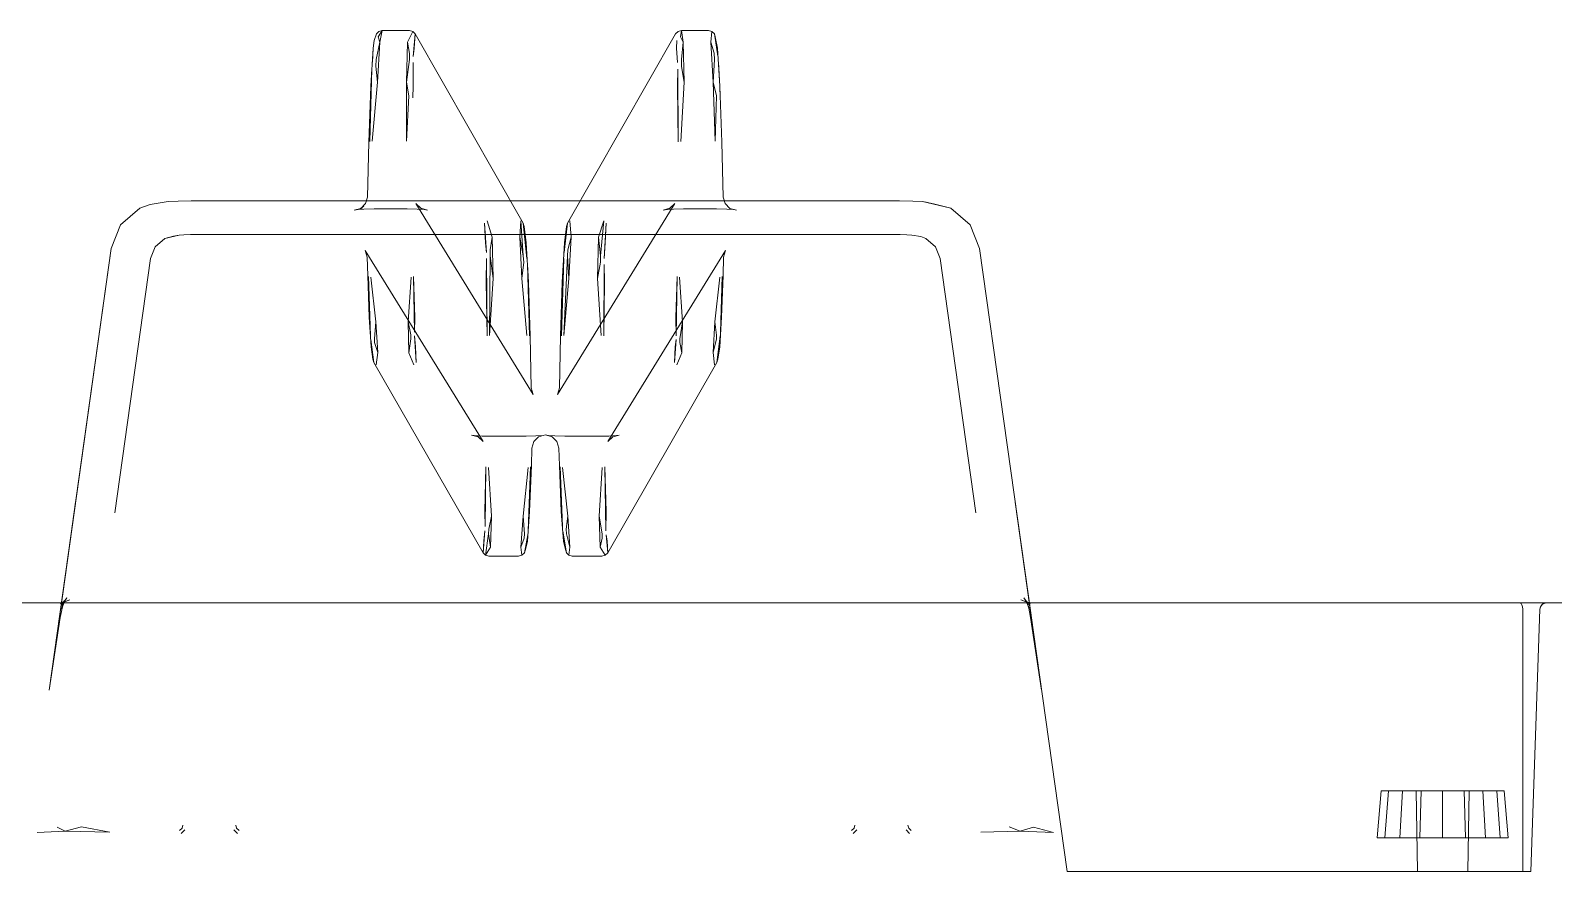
# Model space of a CAD drawing. Header units: millimetres. Extents: x 0 to 1729, y -270 to 583.
# Drawn here: x 888.2 to 1001.5, y 520.3 to 582.9 of the extents above; entities that cross this region are included whole.
import ezdxf

# ---------------------------------------------------------------- set-up
doc = ezdxf.new("R2010")
doc.units = ezdxf.units.MM
doc.layers.add('OUTLINE', color=7, linetype='Continuous')

msp = doc.modelspace()

# ---------------------------------------------------------------- linework, layer by layer
at = {"layer": 'OUTLINE', "lineweight": 13}
for p, q in [((913.77, 582.2), (913.93, 582.69)), ((913.93, 582.69), (914.12, 582.87)), ((914.05, 582.46), (914.36, 582.94)), ((914.05, 582.46), (914.19, 582.07)), ((914.12, 582.87), (914.36, 582.94)), ((914.19, 582.07), (914.36, 582.94)), ((914.36, 582.94), (916.38, 582.93)), ((916.24, 582.06), (916.63, 582.87)), ((916.38, 582.93), (916.63, 582.87)), ((916.63, 582.87), (916.81, 582.69)), ((916.67, 581), (916.81, 582.69)), ((916.74, 581.62), (916.81, 582.69)), ((916.81, 582.69), (924.85, 568.59)), ((928.15, 568.59), (936.19, 582.69)), ((936.19, 582.69), (936.37, 582.87)), ((936.37, 582.87), (936.62, 582.93)), ((936.54, 582.45), (936.62, 582.93)), ((936.54, 582.45), (936.76, 582.06)), ((936.62, 582.93), (938.64, 582.94)), ((936.62, 582.93), (936.76, 582.06)), ((938.64, 582.94), (938.88, 582.87)), ((938.81, 582.07), (938.88, 582.87)), ((938.88, 582.87), (939.07, 582.69)), ((939.07, 582.69), (939.14, 582.45)), ((939.07, 582.69), (939.31, 581.62)), ((939.07, 582.69), (939.34, 581.01)), ((939.14, 582.45), (939.31, 581.62)), ((913.51, 578.79), (913.69, 581.62)), ((913.63, 580.57), (913.69, 581.62)), ((913.69, 581.62), (913.77, 582.2)), ((913.91, 580.78), (914.19, 582.07)), ((914.01, 579.09), (914.19, 582.07)), ((916.17, 579.08), (916.24, 582.06)), ((916.24, 582.06), (916.39, 581.23)), ((916.67, 581), (916.74, 581.62)), ((936.26, 581.62), (936.27, 582.19)), ((936.26, 581.62), (936.34, 580.56)), ((936.62, 580.78), (936.76, 582.06)), ((936.76, 582.06), (936.83, 579.08)), ((938.81, 582.07), (938.99, 579.09)), ((938.81, 582.07), (939.06, 581.24)), ((939.31, 581.62), (939.34, 581.01)), ((939.31, 581.62), (939.49, 578.79)), ((913.88, 580.29), (913.91, 580.78)), ((913.88, 580.29), (914.01, 579.09)), ((916.17, 579.08), (916.38, 580.78)), ((916.38, 580.78), (916.39, 581.23)), ((916.66, 580.56), (916.67, 578.79)), ((936.62, 580.78), (936.63, 580.26)), ((936.63, 580.26), (936.83, 579.08)), ((938.99, 579.09), (939.09, 580.78)), ((939.06, 581.24), (939.09, 580.78)), ((939.37, 580.57), (939.49, 578.79)), ((913.43, 574.66), (913.6, 580.08)), ((913.51, 578.79), (913.6, 580.08)), ((913.61, 574.69), (914.01, 579.09)), ((916.17, 579.08), (916.18, 574.69)), ((916.17, 579.08), (916.35, 578.06)), ((936.33, 578.79), (936.35, 580.06)), ((936.35, 580.06), (936.39, 574.65)), ((936.57, 574.68), (936.83, 579.08)), ((938.99, 579.09), (939.13, 574.69)), ((938.99, 579.09), (939.22, 578.07)), ((913.37, 574.61), (913.51, 578.79)), ((913.43, 574.66), (913.51, 578.79)), ((916.18, 574.69), (916.35, 578.06)), ((916.63, 577.92), (916.67, 578.79)), ((936.33, 578.79), (936.39, 574.65)), ((939.13, 574.69), (939.22, 578.07)), ((939.49, 578.79), (939.5, 577.93)), ((939.49, 578.79), (939.63, 574.61)), ((913.27, 570.54), (913.37, 574.61)), ((939.63, 574.61), (939.73, 570.54)), ((896.33, 569.7), (897.09, 569.99)), ((897.09, 569.99), (898.44, 570.2)), ((898.44, 570.2), (899.17, 570.24)), ((899.17, 570.24), (900.16, 570.26)), ((900.16, 570.26), (952.84, 570.26)), ((912.77, 569.69), (913.13, 570.05)), ((913.13, 570.05), (913.27, 570.54)), ((916.87, 570.06), (917.23, 569.7)), ((916.87, 570.06), (925.59, 555.84)), ((927.41, 555.84), (936.13, 570.06)), ((935.77, 569.7), (936.13, 570.06)), ((939.73, 570.54), (939.87, 570.05)), ((939.87, 570.05), (940.23, 569.69)), ((952.84, 570.26), (953.83, 570.24)), ((953.83, 570.24), (954.56, 570.2)), ((954.56, 570.2), (954.83, 570.15)), ((954.56, 570.2), (955.38, 570.04)), ((954.56, 570.2), (956.67, 569.7)), ((954.83, 570.15), (956.67, 569.7)), ((955.38, 570.04), (956.67, 569.7)), ((894.9, 568.46), (896.33, 569.7)), ((912.27, 569.56), (912.77, 569.69)), ((912.27, 569.56), (912.88, 569.67)), ((912.45, 569.61), (912.88, 569.67)), ((912.45, 569.61), (913, 569.64)), ((912.69, 569.65), (913, 569.85)), ((912.69, 569.65), (912.77, 569.69)), ((912.77, 569.69), (913, 569.85)), ((913, 569.64), (913.77, 569.65)), ((913.77, 569.65), (916.23, 569.65)), ((916.23, 569.65), (916.96, 569.64)), ((916.96, 569.64), (917.51, 569.61)), ((917.23, 569.7), (917.73, 569.57)), ((917.24, 569.66), (917.51, 569.61)), ((917.24, 569.66), (917.73, 569.57)), ((935.27, 569.57), (935.77, 569.7)), ((935.27, 569.57), (935.91, 569.67)), ((935.49, 569.61), (935.91, 569.67)), ((935.49, 569.61), (936.04, 569.64)), ((936.04, 569.64), (936.77, 569.65)), ((936.77, 569.65), (939.23, 569.65)), ((939.23, 569.65), (940, 569.64)), ((940, 569.64), (940.55, 569.61)), ((940.23, 569.69), (940.73, 569.56)), ((940.27, 569.66), (940.55, 569.61)), ((940.27, 569.66), (940.73, 569.56)), ((956.67, 569.7), (958.1, 568.46)), ((894.21, 566.71), (894.9, 568.46)), ((898.19, 567.46), (899.25, 567.71)), ((898.19, 567.46), (899.11, 567.68)), ((898.84, 567.63), (899.25, 567.71)), ((899.11, 567.68), (899.25, 567.71)), ((899.25, 567.71), (899.61, 567.73)), ((899.61, 567.73), (900.11, 567.74)), ((900.11, 567.74), (952.89, 567.74)), ((921.98, 568.59), (922.04, 567.12)), ((921.98, 568.59), (922.11, 566.4)), ((922.16, 568.77), (922.54, 567.54)), ((924.59, 567.54), (924.67, 568.77)), ((924.67, 568.77), (924.86, 566.17)), ((924.85, 568.59), (924.92, 568.35)), ((924.85, 568.59), (925.08, 567.12)), ((924.85, 568.59), (925.13, 565.97)), ((924.92, 568.35), (925.08, 567.12)), ((927.89, 566.4), (928.15, 568.59)), ((927.92, 567.12), (928.15, 568.59)), ((927.92, 567.12), (928.08, 568.35)), ((928.08, 568.35), (928.15, 568.59)), ((928.33, 568.77), (928.41, 567.54)), ((930.46, 567.54), (930.84, 568.77)), ((930.6, 566.17), (930.84, 568.77)), ((930.88, 565.97), (931.02, 568.59)), ((930.96, 567.12), (931.02, 568.59)), ((952.89, 567.74), (953.39, 567.73)), ((953.39, 567.73), (953.75, 567.71)), ((953.75, 567.71), (954.43, 567.6)), ((958.1, 568.46), (958.79, 566.71)), ((889.59, 533.84), (894.21, 566.71)), ((890.59, 541.01), (894.21, 566.71)), ((897.13, 565.96), (897.48, 566.84)), ((897.48, 566.84), (898.19, 567.46)), ((898.19, 567.46), (898.84, 567.63)), ((913.1, 566.55), (913.24, 566.06)), ((913.1, 566.55), (921.86, 552.34)), ((922.04, 567.12), (922.11, 566.4)), ((922.39, 566.62), (922.54, 567.54)), ((922.39, 566.62), (922.4, 566.17)), ((922.54, 567.54), (922.61, 564.47)), ((924.59, 567.54), (924.76, 564.47)), ((924.59, 567.54), (924.86, 566.17)), ((925.08, 567.12), (925.13, 565.97)), ((925.08, 567.12), (925.24, 564.2)), ((927.76, 564.2), (927.92, 567.12)), ((927.89, 566.4), (927.92, 567.12)), ((928.14, 566.17), (928.16, 566.62)), ((928.16, 566.62), (928.41, 567.54)), ((928.24, 564.47), (928.41, 567.54)), ((930.39, 564.47), (930.46, 567.54)), ((930.46, 567.54), (930.6, 566.17)), ((930.88, 565.97), (930.96, 567.12)), ((931.14, 552.34), (939.9, 566.55)), ((939.76, 566.06), (939.9, 566.55)), ((954.43, 567.6), (954.81, 567.46)), ((954.81, 567.46), (955.52, 566.84)), ((955.52, 566.84), (955.87, 565.96)), ((958.79, 566.71), (962.41, 541.01)), ((894.47, 547.03), (897.13, 565.96)), ((913.24, 566.06), (913.28, 564.71)), ((922.1, 564.2), (922.12, 565.97)), ((922.12, 565.97), (922.16, 560.22)), ((922.35, 560.24), (922.4, 566.17)), ((922.4, 566.17), (922.61, 564.47)), ((924.76, 564.47), (924.89, 565.7)), ((924.86, 566.17), (924.89, 565.7)), ((925.16, 565.51), (925.24, 564.2)), ((925.16, 565.51), (925.31, 560.22)), ((927.69, 560.22), (927.87, 565.97)), ((927.76, 564.2), (927.87, 565.97)), ((927.87, 560.24), (928.14, 566.17)), ((928.14, 566.17), (928.24, 564.47)), ((930.39, 564.47), (930.59, 565.7)), ((930.59, 565.7), (930.6, 566.17)), ((930.84, 560.22), (930.87, 565.51)), ((930.87, 565.51), (930.9, 564.2)), ((939.72, 564.71), (939.76, 566.06)), ((955.87, 565.96), (958.53, 547.03)), ((913.28, 564.71), (913.39, 561.59)), ((913.34, 564.63), (913.39, 561.59)), ((913.34, 564.63), (913.5, 560.21)), ((913.52, 564.57), (913.89, 561.26)), ((916.29, 561.25), (916.52, 564.57)), ((916.7, 564.63), (916.77, 560.49)), ((916.7, 564.63), (916.79, 561.58)), ((922.35, 560.24), (922.61, 564.47)), ((924.76, 564.47), (925.13, 560.24)), ((927.87, 560.24), (928.24, 564.47)), ((930.39, 564.47), (930.65, 560.24)), ((936.21, 561.58), (936.3, 564.63)), ((936.23, 560.2), (936.3, 564.63)), ((936.48, 564.57), (936.71, 561.25)), ((939.11, 561.26), (939.48, 564.57)), ((939.52, 560.48), (939.66, 564.63)), ((939.61, 561.59), (939.72, 564.71)), ((939.61, 561.59), (939.66, 564.63)), ((922.1, 564.2), (922.16, 560.22)), ((925.24, 564.2), (925.31, 560.22)), ((925.24, 564.2), (925.37, 560.18)), ((927.63, 560.18), (927.76, 564.2)), ((927.69, 560.22), (927.76, 564.2)), ((930.84, 560.22), (930.9, 564.2)), ((913.39, 561.59), (913.5, 560.21)), ((913.39, 561.59), (913.53, 559.4)), ((913.78, 559.98), (913.89, 561.26)), ((913.89, 561.26), (914.03, 558.96)), ((916.29, 561.25), (916.35, 558.95)), ((916.29, 561.25), (916.49, 560.28)), ((916.77, 560.49), (916.79, 561.58)), ((936.21, 561.58), (936.23, 560.2)), ((936.51, 559.98), (936.71, 561.25)), ((936.65, 558.95), (936.71, 561.25)), ((938.97, 558.96), (939.11, 561.26)), ((939.11, 561.26), (939.24, 560.27)), ((939.47, 559.4), (939.61, 561.59)), ((939.52, 560.48), (939.61, 561.59)), ((913.51, 559.94), (913.53, 559.4)), ((913.51, 559.94), (913.74, 558.23)), ((913.78, 559.98), (913.79, 559.71)), ((916.35, 558.95), (916.49, 559.98)), ((916.49, 560.28), (916.49, 559.98)), ((916.77, 560.2), (916.85, 559.4)), ((916.77, 560.2), (916.89, 558.23)), ((925.37, 560.18), (925.45, 556.33)), ((927.55, 556.33), (927.63, 560.18)), ((936.11, 558.23), (936.22, 559.94)), ((936.15, 559.4), (936.22, 559.94)), ((936.5, 559.71), (936.51, 559.98)), ((938.97, 558.96), (939.22, 559.98)), ((939.22, 559.98), (939.24, 560.27)), ((939.26, 558.23), (939.5, 560.21)), ((939.47, 559.4), (939.5, 560.21)), ((913.53, 559.4), (913.67, 558.48)), ((913.53, 559.4), (913.74, 558.23)), ((913.79, 559.71), (914.03, 558.96)), ((913.92, 558.06), (914.03, 558.96)), ((916.35, 558.95), (916.71, 558.05)), ((916.85, 559.4), (916.89, 558.23)), ((936.11, 558.23), (936.15, 559.4)), ((936.29, 558.05), (936.65, 558.95)), ((936.5, 559.71), (936.65, 558.95)), ((938.97, 558.96), (939.08, 558.06)), ((939.26, 558.23), (939.47, 559.4)), ((939.33, 558.48), (939.47, 559.4)), ((913.67, 558.48), (913.74, 558.23)), ((913.74, 558.23), (921.86, 544.07)), ((931.14, 544.07), (939.26, 558.23)), ((939.26, 558.23), (939.33, 558.48)), ((925.45, 556.33), (925.59, 555.84)), ((927.41, 555.84), (927.55, 556.33)), ((921, 552.82), (921.49, 552.73)), ((921, 552.82), (921.49, 552.69)), ((921.22, 552.78), (921.49, 552.73)), ((921.22, 552.78), (921.79, 552.75)), ((921.49, 552.69), (921.86, 552.34)), ((921.79, 552.75), (922.55, 552.74)), ((922.55, 552.74), (925.06, 552.74)), ((925.06, 552.74), (925.8, 552.76)), ((925.46, 550.55), (925.5, 551.85)), ((925.5, 551.85), (925.64, 552.34)), ((925.64, 552.34), (926, 552.7)), ((925.8, 552.76), (926.33, 552.79)), ((926, 552.7), (926.5, 552.83)), ((926.33, 552.79), (926.5, 552.83)), ((926.5, 552.83), (926.95, 552.74)), ((926.5, 552.83), (927, 552.7)), ((926.67, 552.79), (926.95, 552.74)), ((926.67, 552.79), (927.2, 552.76)), ((927, 552.7), (927.36, 552.34)), ((927.2, 552.76), (927.94, 552.74)), ((927.36, 552.34), (927.5, 551.85)), ((927.5, 551.85), (927.54, 550.55)), ((927.94, 552.74), (930.45, 552.74)), ((930.45, 552.74), (931.21, 552.75)), ((931.14, 552.34), (931.51, 552.69)), ((931.21, 552.75), (931.78, 552.78)), ((931.51, 552.69), (932, 552.82)), ((931.78, 552.78), (932, 552.82)), ((921.99, 547.14), (922.08, 550.46)), ((922.01, 546.03), (922.08, 550.46)), ((922.27, 550.4), (922.5, 546.79)), ((924.84, 546.79), (925.22, 550.4)), ((925.21, 545.7), (925.4, 550.46)), ((925.32, 547.14), (925.46, 550.55)), ((925.32, 547.14), (925.4, 550.46)), ((927.54, 550.55), (927.68, 547.14)), ((927.6, 550.46), (927.68, 547.14)), ((927.6, 550.46), (927.77, 546.03)), ((927.78, 550.4), (928.16, 546.79)), ((930.5, 546.79), (930.73, 550.4)), ((930.92, 550.46), (931, 545.7)), ((930.92, 550.46), (931.01, 547.14)), ((890.52, 540.48), (891.55, 547.84)), ((890.59, 541.01), (891.55, 547.84)), ((961.45, 547.84), (962.41, 541.01)), ((961.45, 547.84), (962.48, 540.48)), ((961.45, 547.84), (963.41, 533.84)), ((921.99, 547.14), (922.01, 546.03)), ((922.29, 545.81), (922.5, 546.79)), ((922.42, 544.47), (922.5, 546.79)), ((924.67, 544.47), (924.84, 546.79)), ((924.84, 546.79), (924.94, 545.47)), ((925.16, 544.93), (925.32, 547.14)), ((925.21, 545.7), (925.32, 547.14)), ((927.68, 547.14), (927.77, 546.03)), ((927.68, 547.14), (927.84, 544.93)), ((928.04, 545.81), (928.16, 546.79)), ((928.16, 546.79), (928.33, 544.47)), ((930.5, 546.79), (930.58, 544.47)), ((930.5, 546.79), (930.72, 545.47)), ((931, 545.7), (931.01, 547.14)), ((921.86, 544.07), (922, 545.7)), ((921.91, 544.93), (922, 545.7)), ((922.04, 543.89), (922.28, 545.47)), ((922.28, 545.47), (922.29, 545.81)), ((922.28, 545.47), (922.42, 544.47)), ((924.67, 544.47), (924.91, 545.16)), ((924.91, 545.16), (924.94, 545.47)), ((924.94, 544.07), (925.19, 545.4)), ((925.16, 544.93), (925.19, 545.4)), ((927.79, 545.7), (927.84, 544.93)), ((927.79, 545.7), (928.06, 544.07)), ((928.04, 545.81), (928.06, 545.47)), ((928.06, 545.47), (928.33, 544.47)), ((930.58, 544.47), (930.73, 545.16)), ((930.72, 545.47), (930.73, 545.16)), ((931.01, 545.4), (931.09, 544.93)), ((931.01, 545.4), (931.14, 544.07)), ((921.86, 544.07), (921.91, 544.93)), ((921.86, 544.07), (922.04, 543.89)), ((922.04, 543.89), (922.42, 544.47)), ((922.04, 543.89), (922.29, 543.82)), ((924.51, 543.82), (924.76, 543.89)), ((924.67, 544.47), (924.76, 543.89)), ((924.76, 543.89), (924.94, 544.07)), ((924.94, 544.07), (925.16, 544.93)), ((924.94, 544.07), (925.01, 544.31)), ((925.01, 544.31), (925.16, 544.93)), ((927.84, 544.93), (927.99, 544.31)), ((927.84, 544.93), (928.06, 544.07)), ((927.99, 544.31), (928.06, 544.07)), ((928.06, 544.07), (928.24, 543.89)), ((928.24, 543.89), (928.33, 544.47)), ((928.24, 543.89), (928.49, 543.82)), ((930.58, 544.47), (930.96, 543.89)), ((930.71, 543.82), (930.96, 543.89)), ((930.96, 543.89), (931.14, 544.07)), ((931.09, 544.93), (931.14, 544.07)), ((922.29, 543.82), (924.51, 543.82)), ((928.49, 543.82), (930.71, 543.82)), ((889.59, 533.84), (890.59, 541.01)), ((890.4, 539.25), (890.68, 540.48)), ((890.4, 539.25), (890.68, 540.48)), ((890.48, 540.15), (890.91, 540.71)), ((890.51, 540.34), (891.12, 540.57)), ((890.51, 539.86), (890.68, 540.48)), ((890.51, 539.86), (890.68, 540.48)), ((890.52, 540.48), (890.59, 541.01)), ((890.69, 540.37), (890.91, 540.71)), ((890.69, 540.37), (890.91, 540.71)), ((890.7, 540.44), (890.91, 540.71)), ((890.81, 540.44), (891.12, 540.57)), ((961.88, 540.57), (962.19, 540.44)), ((961.88, 540.57), (962.49, 540.34)), ((962.09, 540.71), (962.29, 540.44)), ((962.09, 540.71), (962.31, 540.37)), ((962.09, 540.71), (962.31, 540.37)), ((962.09, 540.71), (962.52, 540.15)), ((962.38, 541.2), (962.41, 541.01)), ((962.38, 541.2), (962.41, 541.01)), ((962.41, 541.01), (962.48, 540.48)), ((962.41, 541.01), (963.41, 533.84)), ((962.48, 540.48), (963.41, 533.84)), ((962.48, 540.48), (963.41, 533.84)), ((6, 540.34), (1142, 540.34)), ((6, 540.34), (1142, 540.34)), ((6, 540.34), (1142, 540.34)), ((6, 540.34), (1142, 540.34)), ((890.4, 540.29), (890.7, 540.44)), ((890.4, 540.29), (890.81, 540.44)), ((890.4, 540.29), (890.7, 540.44)), ((890.4, 540.29), (890.81, 540.44)), ((890.42, 540.34), (890.81, 540.44)), ((890.42, 540.34), (890.81, 540.44)), ((890.48, 540.15), (890.7, 540.44)), ((890.51, 540.34), (890.81, 540.44)), ((890.51, 539.86), (890.69, 540.37)), ((890.51, 539.86), (890.69, 540.37)), ((962.19, 540.44), (962.58, 540.34)), ((962.19, 540.44), (962.6, 540.29)), ((962.19, 540.44), (962.49, 540.34)), ((962.19, 540.44), (962.58, 540.34)), ((962.19, 540.44), (962.6, 540.29)), ((962.29, 540.44), (962.6, 540.29)), ((962.29, 540.44), (962.52, 540.15)), ((962.29, 540.44), (962.6, 540.29)), ((962.31, 540.37), (962.49, 539.86)), ((962.31, 540.37), (962.49, 539.86)), ((962.43, 540.1), (962.49, 539.86)), ((962.43, 540.1), (962.6, 539.25)), ((962.43, 540.1), (962.49, 539.86)), ((962.43, 540.1), (962.6, 539.25)), ((962.58, 539.75), (963.41, 533.84)), ((962.58, 539.75), (965.31, 520.34)), ((962.58, 539.75), (963.41, 533.84)), ((962.58, 539.75), (965.31, 520.34)), ((999.05, 540.34), (999.1, 540.3)), ((999.05, 540.34), (999.21, 540.34)), ((999.05, 540.34), (999.1, 540.3)), ((999.05, 540.34), (999.21, 540.34)), ((999.05, 540.34), (999.1, 540.3)), ((999.05, 540.34), (999.21, 540.34)), ((999.05, 540.34), (999.1, 540.3)), ((999.05, 540.34), (999.21, 540.34)), ((999.05, 540.34), (999.1, 540.3)), ((999.05, 540.34), (999.21, 540.34)), ((999.05, 540.34), (999.1, 540.3)), ((999.05, 540.34), (999.21, 540.34)), ((999.05, 540.34), (999.1, 540.3)), ((999.05, 540.34), (999.21, 540.34)), ((999.05, 540.34), (999.1, 540.3)), ((999.05, 540.34), (999.21, 540.34)), ((999.05, 540.34), (999.1, 540.3)), ((999.05, 540.34), (999.21, 540.34)), ((999.05, 540.34), (999.1, 540.3)), ((999.05, 540.34), (999.21, 540.34)), ((999.05, 540.34), (999.1, 540.3)), ((999.05, 540.34), (999.21, 540.34)), ((999.05, 540.34), (999.1, 540.3)), ((999.05, 540.34), (999.21, 540.34)), ((999.05, 540.34), (999.1, 540.3)), ((999.05, 540.34), (999.21, 540.34)), ((999.05, 540.34), (999.1, 540.3)), ((999.05, 540.34), (999.21, 540.34)), ((999.05, 540.34), (999.1, 540.3)), ((999.05, 540.34), (999.21, 540.34)), ((999.05, 540.34), (999.1, 540.3)), ((999.05, 540.34), (999.21, 540.34)), ((999.05, 540.34), (999.1, 540.3)), ((999.05, 540.34), (999.21, 540.34)), ((999.05, 540.34), (999.1, 540.3)), ((999.05, 540.34), (999.21, 540.34)), ((999.1, 540.3), (999.15, 540.2)), ((999.1, 540.3), (999.15, 540.2)), ((999.1, 540.3), (999.15, 540.2)), ((999.1, 540.3), (999.15, 540.2)), ((999.1, 540.3), (999.15, 540.2)), ((999.1, 540.3), (999.15, 540.2)), ((999.1, 540.3), (999.15, 540.2)), ((999.1, 540.3), (999.15, 540.2)), ((999.1, 540.3), (999.15, 540.2)), ((999.1, 540.3), (999.15, 540.2)), ((999.1, 540.3), (999.15, 540.2)), ((999.1, 540.3), (999.15, 540.2)), ((999.1, 540.3), (999.15, 540.2)), ((999.1, 540.3), (999.15, 540.2)), ((999.1, 540.3), (999.15, 540.2)), ((999.1, 540.3), (999.15, 540.2)), ((999.1, 540.3), (999.15, 540.2)), ((999.1, 540.3), (999.15, 540.2)), ((999.15, 540.2), (999.19, 540.05)), ((999.15, 540.2), (999.19, 540.05)), ((999.15, 540.2), (999.19, 540.05)), ((999.15, 540.2), (999.19, 540.05)), ((999.15, 540.2), (999.19, 540.05)), ((999.15, 540.2), (999.19, 540.05)), ((999.15, 540.2), (999.19, 540.05)), ((999.15, 540.2), (999.19, 540.05)), ((999.15, 540.2), (999.19, 540.05)), ((999.15, 540.2), (999.19, 540.05)), ((999.15, 540.2), (999.19, 540.05)), ((999.15, 540.2), (999.19, 540.05)), ((999.15, 540.2), (999.19, 540.05)), ((999.15, 540.2), (999.19, 540.05)), ((999.15, 540.2), (999.19, 540.05)), ((999.15, 540.2), (999.19, 540.05)), ((999.15, 540.2), (999.19, 540.05)), ((999.15, 540.2), (999.19, 540.05)), ((999.19, 540.05), (999.21, 539.86)), ((999.19, 540.05), (999.21, 539.86)), ((999.19, 540.05), (999.21, 539.86)), ((999.19, 540.05), (999.21, 539.86)), ((999.19, 540.05), (999.21, 539.86)), ((999.19, 540.05), (999.21, 539.86)), ((999.19, 540.05), (999.21, 539.86)), ((999.19, 540.05), (999.21, 539.86)), ((999.19, 540.05), (999.21, 539.86)), ((999.19, 540.05), (999.21, 539.86)), ((999.19, 540.05), (999.21, 539.86)), ((999.19, 540.05), (999.21, 539.86)), ((999.19, 540.05), (999.21, 539.86)), ((999.19, 540.05), (999.21, 539.86)), ((999.19, 540.05), (999.21, 539.86)), ((999.19, 540.05), (999.21, 539.86)), ((999.19, 540.05), (999.21, 539.86)), ((999.19, 540.05), (999.21, 539.86)), ((999.21, 540.34), (999.73, 540.34)), ((999.21, 540.34), (999.73, 540.34)), ((999.21, 540.34), (999.73, 540.34)), ((999.21, 540.34), (999.73, 540.34)), ((999.21, 540.34), (999.73, 540.34)), ((999.21, 540.34), (999.73, 540.34)), ((999.21, 540.34), (999.73, 540.34)), ((999.21, 540.34), (999.73, 540.34)), ((999.21, 540.34), (999.73, 540.34)), ((999.21, 540.34), (999.73, 540.34)), ((999.21, 540.34), (999.73, 540.34)), ((999.21, 540.34), (999.73, 540.34)), ((999.21, 540.34), (999.73, 540.34)), ((999.21, 540.34), (999.73, 540.34)), ((999.21, 540.34), (999.73, 540.34)), ((999.21, 540.34), (999.73, 540.34)), ((999.21, 540.34), (999.73, 540.34)), ((999.21, 540.34), (999.73, 540.34)), ((999.21, 539.86), (999.21, 520.34)), ((999.21, 539.86), (999.21, 520.34)), ((999.21, 539.86), (999.21, 520.34)), ((999.21, 539.86), (999.21, 520.34)), ((999.21, 539.86), (999.21, 520.34)), ((999.21, 539.86), (999.21, 520.34)), ((999.21, 539.86), (999.21, 520.34)), ((999.21, 539.86), (999.21, 520.34)), ((999.21, 539.86), (999.21, 520.34)), ((999.21, 539.86), (999.21, 520.34)), ((999.21, 539.86), (999.21, 520.34)), ((999.21, 539.86), (999.21, 520.34)), ((999.21, 539.86), (999.21, 520.34)), ((999.21, 539.86), (999.21, 520.34)), ((999.21, 539.86), (999.21, 520.34)), ((999.21, 539.86), (999.21, 520.34)), ((999.21, 539.86), (999.21, 520.34)), ((999.21, 539.86), (999.21, 520.34)), ((999.73, 540.34), (1000.49, 540.34)), ((999.73, 540.34), (1000.49, 540.34)), ((999.73, 540.34), (1000.49, 540.34)), ((999.73, 540.34), (1000.49, 540.34)), ((999.73, 540.34), (1000.49, 540.34)), ((999.73, 540.34), (1000.49, 540.34)), ((999.73, 540.34), (1000.49, 540.34)), ((999.73, 540.34), (1000.49, 540.34)), ((999.73, 540.34), (1000.49, 540.34)), ((999.73, 540.34), (1000.49, 540.34)), ((999.73, 540.34), (1000.49, 540.34)), ((999.73, 540.34), (1000.49, 540.34)), ((999.73, 540.34), (1000.49, 540.34)), ((999.73, 540.34), (1000.49, 540.34)), ((999.73, 540.34), (1000.49, 540.34)), ((999.73, 540.34), (1000.49, 540.34)), ((999.73, 540.34), (1000.49, 540.34)), ((999.73, 540.34), (1000.49, 540.34)), ((999.8, 520.34), (1000.48, 539.86)), ((999.8, 520.34), (1000.48, 539.86)), ((999.8, 520.34), (1000.48, 539.86)), ((999.8, 520.34), (1000.48, 539.86)), ((999.8, 520.34), (1000.48, 539.86)), ((999.8, 520.34), (1000.48, 539.86)), ((999.8, 520.34), (1000.48, 539.86)), ((999.8, 520.34), (1000.48, 539.86)), ((999.8, 520.34), (1000.48, 539.86)), ((999.8, 520.34), (1000.48, 539.86)), ((999.8, 520.34), (1000.48, 539.86)), ((999.8, 520.34), (1000.48, 539.86)), ((999.8, 520.34), (1000.48, 539.86)), ((999.8, 520.34), (1000.48, 539.86)), ((999.8, 520.34), (1000.48, 539.86)), ((999.8, 520.34), (1000.48, 539.86)), ((999.8, 520.34), (1000.48, 539.86)), ((999.8, 520.34), (1000.48, 539.86)), ((1000.48, 539.86), (1000.56, 540.1)), ((1000.48, 539.86), (1000.56, 540.1)), ((1000.48, 539.86), (1000.53, 540.05)), ((1000.48, 539.86), (1000.53, 540.05)), ((1000.48, 539.86), (1000.53, 540.05)), ((1000.48, 539.86), (1000.53, 540.05)), ((1000.48, 539.86), (1000.53, 540.05)), ((1000.48, 539.86), (1000.53, 540.05)), ((1000.48, 539.86), (1000.53, 540.05)), ((1000.48, 539.86), (1000.53, 540.05)), ((1000.48, 539.86), (1000.53, 540.05)), ((1000.48, 539.86), (1000.53, 540.05)), ((1000.48, 539.86), (1000.53, 540.05)), ((1000.48, 539.86), (1000.53, 540.05)), ((1000.48, 539.86), (1000.53, 540.05)), ((1000.48, 539.86), (1000.53, 540.05)), ((1000.48, 539.86), (1000.53, 540.05)), ((1000.48, 539.86), (1000.53, 540.05)), ((1000.48, 539.86), (1000.53, 540.05)), ((1000.48, 539.86), (1000.53, 540.05)), ((1000.49, 540.34), (1000.98, 540.34)), ((1000.49, 540.34), (1000.98, 540.34)), ((1000.49, 540.34), (1000.98, 540.34)), ((1000.49, 540.34), (1000.98, 540.34)), ((1000.49, 540.34), (1000.98, 540.34)), ((1000.49, 540.34), (1000.98, 540.34)), ((1000.49, 540.34), (1000.98, 540.34)), ((1000.49, 540.34), (1000.98, 540.34)), ((1000.49, 540.34), (1000.98, 540.34)), ((1000.49, 540.34), (1000.98, 540.34)), ((1000.49, 540.34), (1000.98, 540.34)), ((1000.49, 540.34), (1000.98, 540.34)), ((1000.49, 540.34), (1000.98, 540.34)), ((1000.49, 540.34), (1000.98, 540.34)), ((1000.49, 540.34), (1000.98, 540.34)), ((1000.49, 540.34), (1000.98, 540.34)), ((1000.49, 540.34), (1000.98, 540.34)), ((1000.49, 540.34), (1000.98, 540.34)), ((1000.53, 540.05), (1000.64, 540.2)), ((1000.53, 540.05), (1000.64, 540.2)), ((1000.53, 540.05), (1000.64, 540.2)), ((1000.53, 540.05), (1000.64, 540.2)), ((1000.53, 540.05), (1000.64, 540.2)), ((1000.53, 540.05), (1000.64, 540.2)), ((1000.53, 540.05), (1000.64, 540.2)), ((1000.53, 540.05), (1000.64, 540.2)), ((1000.53, 540.05), (1000.64, 540.2)), ((1000.53, 540.05), (1000.64, 540.2)), ((1000.53, 540.05), (1000.64, 540.2)), ((1000.53, 540.05), (1000.64, 540.2)), ((1000.53, 540.05), (1000.64, 540.2)), ((1000.53, 540.05), (1000.64, 540.2)), ((1000.53, 540.05), (1000.64, 540.2)), ((1000.53, 540.05), (1000.64, 540.2)), ((1000.53, 540.05), (1000.64, 540.2)), ((1000.53, 540.05), (1000.64, 540.2)), ((1000.53, 540.05), (1000.56, 540.1)), ((1000.53, 540.05), (1000.56, 540.1)), ((1000.56, 540.1), (1000.74, 540.28)), ((1000.56, 540.1), (1000.74, 540.28)), ((1000.56, 540.1), (1000.64, 540.2)), ((1000.56, 540.1), (1000.64, 540.2)), ((1000.64, 540.2), (1000.8, 540.3)), ((1000.64, 540.2), (1000.8, 540.3)), ((1000.64, 540.2), (1000.8, 540.3)), ((1000.64, 540.2), (1000.8, 540.3)), ((1000.64, 540.2), (1000.8, 540.3)), ((1000.64, 540.2), (1000.8, 540.3)), ((1000.64, 540.2), (1000.8, 540.3)), ((1000.64, 540.2), (1000.8, 540.3)), ((1000.64, 540.2), (1000.8, 540.3)), ((1000.64, 540.2), (1000.8, 540.3)), ((1000.64, 540.2), (1000.8, 540.3)), ((1000.64, 540.2), (1000.8, 540.3)), ((1000.64, 540.2), (1000.8, 540.3)), ((1000.64, 540.2), (1000.8, 540.3)), ((1000.64, 540.2), (1000.8, 540.3)), ((1000.64, 540.2), (1000.8, 540.3)), ((1000.64, 540.2), (1000.8, 540.3)), ((1000.64, 540.2), (1000.8, 540.3)), ((1000.64, 540.2), (1000.74, 540.28)), ((1000.64, 540.2), (1000.74, 540.28)), ((1000.74, 540.28), (1000.98, 540.34)), ((1000.74, 540.28), (1000.98, 540.34)), ((1000.74, 540.28), (1000.8, 540.3)), ((1000.74, 540.28), (1000.8, 540.3)), ((1000.8, 540.3), (1000.98, 540.34)), ((1000.8, 540.3), (1000.98, 540.34)), ((1000.8, 540.3), (1000.98, 540.34)), ((1000.8, 540.3), (1000.98, 540.34)), ((1000.8, 540.3), (1000.98, 540.34)), ((1000.8, 540.3), (1000.98, 540.34)), ((1000.8, 540.3), (1000.98, 540.34)), ((1000.8, 540.3), (1000.98, 540.34)), ((1000.8, 540.3), (1000.98, 540.34)), ((1000.8, 540.3), (1000.98, 540.34)), ((1000.8, 540.3), (1000.98, 540.34)), ((1000.8, 540.3), (1000.98, 540.34)), ((1000.8, 540.3), (1000.98, 540.34)), ((1000.8, 540.3), (1000.98, 540.34)), ((1000.8, 540.3), (1000.98, 540.34)), ((1000.8, 540.3), (1000.98, 540.34)), ((1000.8, 540.3), (1000.98, 540.34)), ((1000.8, 540.3), (1000.98, 540.34)), ((889.59, 533.84), (890.4, 539.25)), ((889.59, 533.84), (890.4, 539.25)), ((962.6, 539.25), (963.41, 533.84)), ((962.6, 539.25), (963.41, 533.84)), ((988.37, 522.84), (988.67, 526.34)), ((988.37, 522.84), (988.67, 526.34)), ((988.67, 526.34), (989.22, 526.34)), ((988.67, 526.34), (990.26, 526.34)), ((988.67, 526.34), (989.22, 526.34)), ((988.67, 526.34), (990.26, 526.34)), ((988.96, 522.84), (989.22, 526.34)), ((988.96, 522.84), (989.22, 526.34)), ((989.22, 526.34), (991.66, 526.34)), ((989.22, 526.34), (991.66, 526.34)), ((990.06, 522.84), (990.26, 526.34)), ((990.06, 522.84), (990.26, 526.34)), ((990.26, 526.34), (993.25, 526.34)), ((990.26, 526.34), (993.25, 526.34)), ((991.28, 526.34), (991.38, 520.34)), ((991.28, 526.34), (991.52, 526.34)), ((991.28, 526.34), (991.96, 526.34)), ((991.28, 526.34), (991.38, 520.34)), ((991.28, 526.34), (991.52, 526.34)), ((991.28, 526.34), (991.96, 526.34)), ((991.52, 526.34), (992.57, 526.34)), ((991.52, 526.34), (992.57, 526.34)), ((991.55, 522.84), (991.66, 526.34)), ((991.55, 522.84), (991.66, 526.34)), ((991.66, 526.34), (994.84, 526.34)), ((991.66, 526.34), (994.84, 526.34)), ((991.96, 526.34), (993.25, 526.34)), ((991.96, 526.34), (993.25, 526.34)), ((992.57, 526.34), (993.93, 526.34)), ((992.57, 526.34), (993.93, 526.34)), ((993.25, 522.84), (993.25, 526.34)), ((993.25, 522.84), (993.25, 526.34)), ((993.25, 526.34), (996.24, 526.34)), ((993.25, 526.34), (994.54, 526.34)), ((993.25, 526.34), (994.54, 526.34)), ((993.25, 526.34), (996.24, 526.34)), ((993.93, 526.34), (994.98, 526.34)), ((993.93, 526.34), (994.98, 526.34)), ((994.54, 526.34), (995.22, 526.34)), ((994.54, 526.34), (995.22, 526.34)), ((994.84, 526.34), (994.95, 522.84)), ((994.84, 526.34), (997.28, 526.34)), ((994.84, 526.34), (994.95, 522.84)), ((994.84, 526.34), (997.28, 526.34)), ((994.98, 526.34), (995.22, 526.34)), ((994.98, 526.34), (995.22, 526.34)), ((995.12, 520.34), (995.22, 526.34)), ((995.12, 520.34), (995.22, 526.34)), ((996.24, 526.34), (996.44, 522.84)), ((996.24, 526.34), (997.83, 526.34)), ((996.24, 526.34), (996.44, 522.84)), ((996.24, 526.34), (997.83, 526.34)), ((997.28, 526.34), (997.54, 522.84)), ((997.28, 526.34), (997.83, 526.34)), ((997.28, 526.34), (997.54, 522.84)), ((997.28, 526.34), (997.83, 526.34)), ((997.83, 526.34), (998.13, 522.84)), ((997.83, 526.34), (998.13, 522.84)), ((890.18, 523.65), (890.78, 523.34)), ((890.18, 523.65), (890.78, 523.34)), ((890.78, 523.34), (892, 523.66)), ((890.78, 523.34), (892, 523.66)), ((892, 523.66), (894.1, 523.26)), ((892, 523.66), (894.1, 523.26)), ((899.28, 523.39), (899.47, 523.57)), ((899.47, 523.57), (899.53, 523.79)), ((903.47, 523.79), (903.53, 523.57)), ((903.53, 523.57), (903.72, 523.39)), ((949.28, 523.39), (949.47, 523.57)), ((949.47, 523.57), (949.53, 523.79)), ((953.47, 523.79), (953.53, 523.57)), ((953.53, 523.57), (953.72, 523.39)), ((961, 523.66), (961.83, 523.34)), ((961, 523.66), (961.83, 523.34)), ((961.83, 523.34), (962.82, 523.65)), ((961.83, 523.34), (962.82, 523.65)), ((962.82, 523.65), (964.3, 523.24)), ((962.82, 523.65), (964.3, 523.24)), ((888.7, 523.24), (890.78, 523.34)), ((888.7, 523.24), (890.78, 523.34)), ((890.78, 523.34), (894.1, 523.26)), ((890.78, 523.34), (894.1, 523.26)), ((899.4, 523.18), (899.67, 523.45)), ((899.4, 523.18), (899.67, 523.45)), ((903.33, 523.45), (903.6, 523.18)), ((903.33, 523.45), (903.6, 523.18)), ((949.4, 523.18), (949.67, 523.45)), ((949.4, 523.18), (949.67, 523.45)), ((953.33, 523.45), (953.6, 523.18)), ((953.33, 523.45), (953.6, 523.18)), ((958.9, 523.26), (961.83, 523.34)), ((958.9, 523.26), (961.83, 523.34)), ((961.83, 523.34), (964.3, 523.24)), ((961.83, 523.34), (964.3, 523.24)), ((988.37, 522.84), (988.96, 522.84)), ((988.37, 522.84), (990.06, 522.84)), ((988.37, 522.84), (988.96, 522.84)), ((988.37, 522.84), (990.06, 522.84)), ((988.96, 522.84), (991.55, 522.84)), ((988.96, 522.84), (991.55, 522.84)), ((990.06, 522.84), (993.25, 522.84)), ((990.06, 522.84), (993.25, 522.84)), ((991.55, 522.84), (994.95, 522.84)), ((991.55, 522.84), (994.95, 522.84)), ((993.25, 522.84), (996.44, 522.84)), ((993.25, 522.84), (996.44, 522.84)), ((994.95, 522.84), (997.54, 522.84)), ((994.95, 522.84), (997.54, 522.84)), ((996.44, 522.84), (998.13, 522.84)), ((996.44, 522.84), (998.13, 522.84)), ((997.54, 522.84), (998.13, 522.84)), ((997.54, 522.84), (998.13, 522.84)), ((965.31, 520.34), (965.31, 520.34)), ((965.31, 520.34), (965.45, 520.34)), ((965.31, 520.34), (965.45, 520.34)), ((965.31, 520.34), (965.31, 520.34)), ((965.31, 520.34), (965.45, 520.34)), ((965.31, 520.34), (965.45, 520.34)), ((965.31, 520.34), (965.31, 520.34)), ((965.31, 520.34), (965.45, 520.34)), ((965.31, 520.34), (965.45, 520.34)), ((965.31, 520.34), (965.31, 520.34)), ((965.31, 520.34), (965.45, 520.34)), ((965.31, 520.34), (965.45, 520.34)), ((965.31, 520.34), (965.31, 520.34)), ((965.31, 520.34), (965.45, 520.34)), ((965.31, 520.34), (965.45, 520.34)), ((965.31, 520.34), (965.31, 520.34)), ((965.31, 520.34), (965.45, 520.34)), ((965.31, 520.34), (965.45, 520.34)), ((965.31, 520.34), (965.31, 520.34)), ((965.31, 520.34), (965.45, 520.34)), ((965.31, 520.34), (965.45, 520.34)), ((965.31, 520.34), (965.31, 520.34)), ((965.31, 520.34), (965.45, 520.34)), ((965.31, 520.34), (965.45, 520.34)), ((965.31, 520.34), (965.31, 520.34)), ((965.31, 520.34), (965.45, 520.34)), ((965.31, 520.34), (965.45, 520.34)), ((965.31, 520.34), (965.31, 520.34)), ((965.31, 520.34), (965.45, 520.34)), ((965.31, 520.34), (965.45, 520.34)), ((965.45, 520.34), (965.81, 520.34)), ((965.45, 520.34), (965.81, 520.34)), ((965.45, 520.34), (965.81, 520.34)), ((965.45, 520.34), (965.81, 520.34)), ((965.45, 520.34), (965.81, 520.34)), ((965.45, 520.34), (965.81, 520.34)), ((965.45, 520.34), (965.81, 520.34)), ((965.45, 520.34), (965.81, 520.34)), ((965.45, 520.34), (965.81, 520.34)), ((965.45, 520.34), (965.81, 520.34)), ((965.45, 520.34), (965.81, 520.34)), ((965.45, 520.34), (965.81, 520.34)), ((965.45, 520.34), (965.81, 520.34)), ((965.45, 520.34), (965.81, 520.34)), ((965.45, 520.34), (965.81, 520.34)), ((965.45, 520.34), (965.81, 520.34)), ((965.45, 520.34), (965.81, 520.34)), ((965.45, 520.34), (965.81, 520.34)), ((965.45, 520.34), (965.81, 520.34)), ((965.45, 520.34), (965.81, 520.34)), ((965.81, 520.34), (966.32, 520.34)), ((965.81, 520.34), (966.32, 520.34)), ((965.81, 520.34), (966.32, 520.34)), ((965.81, 520.34), (966.32, 520.34)), ((965.81, 520.34), (966.32, 520.34)), ((965.81, 520.34), (966.32, 520.34)), ((965.81, 520.34), (966.32, 520.34)), ((965.81, 520.34), (966.32, 520.34)), ((965.81, 520.34), (966.32, 520.34)), ((965.81, 520.34), (966.32, 520.34)), ((965.81, 520.34), (966.32, 520.34)), ((965.81, 520.34), (966.32, 520.34)), ((965.81, 520.34), (966.32, 520.34)), ((965.81, 520.34), (966.32, 520.34)), ((965.81, 520.34), (966.32, 520.34)), ((965.81, 520.34), (966.32, 520.34)), ((965.81, 520.34), (966.32, 520.34)), ((965.81, 520.34), (966.32, 520.34)), ((965.81, 520.34), (966.32, 520.34)), ((965.81, 520.34), (966.32, 520.34)), ((966.32, 520.34), (998.8, 520.34)), ((966.32, 520.34), (999.21, 520.34)), ((966.32, 520.34), (999.21, 520.34)), ((966.32, 520.34), (999.21, 520.34)), ((966.32, 520.34), (999.21, 520.34)), ((966.32, 520.34), (999.21, 520.34)), ((966.32, 520.34), (999.21, 520.34)), ((966.32, 520.34), (999.21, 520.34)), ((966.32, 520.34), (999.21, 520.34)), ((966.32, 520.34), (999.21, 520.34)), ((966.32, 520.34), (999.21, 520.34)), ((966.32, 520.34), (999.21, 520.34)), ((966.32, 520.34), (999.21, 520.34)), ((966.32, 520.34), (999.21, 520.34)), ((966.32, 520.34), (999.21, 520.34)), ((966.32, 520.34), (999.21, 520.34)), ((966.32, 520.34), (999.21, 520.34)), ((966.32, 520.34), (999.21, 520.34)), ((966.32, 520.34), (999.21, 520.34)), ((966.32, 520.34), (998.8, 520.34)), ((991.38, 520.34), (991.61, 520.34)), ((991.38, 520.34), (992.03, 520.34)), ((991.38, 520.34), (991.61, 520.34)), ((991.38, 520.34), (992.03, 520.34)), ((991.61, 520.34), (992.6, 520.34)), ((991.61, 520.34), (992.6, 520.34)), ((992.03, 520.34), (993.25, 520.34)), ((992.03, 520.34), (993.25, 520.34)), ((992.6, 520.34), (993.9, 520.34)), ((992.6, 520.34), (993.9, 520.34)), ((993.25, 520.34), (994.47, 520.34)), ((993.25, 520.34), (994.47, 520.34)), ((993.9, 520.34), (994.89, 520.34)), ((993.9, 520.34), (994.89, 520.34)), ((994.47, 520.34), (995.12, 520.34)), ((994.47, 520.34), (995.12, 520.34)), ((994.89, 520.34), (995.12, 520.34)), ((994.89, 520.34), (995.12, 520.34)), ((998.8, 520.34), (999.3, 520.34)), ((998.8, 520.34), (999.3, 520.34)), ((999.21, 520.34), (999.39, 520.34)), ((999.21, 520.34), (999.39, 520.34)), ((999.21, 520.34), (999.39, 520.34)), ((999.21, 520.34), (999.39, 520.34)), ((999.21, 520.34), (999.39, 520.34)), ((999.21, 520.34), (999.39, 520.34)), ((999.21, 520.34), (999.39, 520.34)), ((999.21, 520.34), (999.39, 520.34)), ((999.21, 520.34), (999.39, 520.34)), ((999.21, 520.34), (999.39, 520.34)), ((999.21, 520.34), (999.39, 520.34)), ((999.21, 520.34), (999.39, 520.34)), ((999.21, 520.34), (999.39, 520.34)), ((999.21, 520.34), (999.39, 520.34)), ((999.21, 520.34), (999.39, 520.34)), ((999.21, 520.34), (999.39, 520.34)), ((999.21, 520.34), (999.39, 520.34)), ((999.21, 520.34), (999.39, 520.34)), ((999.3, 520.34), (999.67, 520.34)), ((999.3, 520.34), (999.67, 520.34)), ((999.39, 520.34), (999.59, 520.34)), ((999.39, 520.34), (999.59, 520.34)), ((999.39, 520.34), (999.59, 520.34)), ((999.39, 520.34), (999.59, 520.34)), ((999.39, 520.34), (999.59, 520.34)), ((999.39, 520.34), (999.59, 520.34)), ((999.39, 520.34), (999.59, 520.34)), ((999.39, 520.34), (999.59, 520.34)), ((999.39, 520.34), (999.59, 520.34)), ((999.39, 520.34), (999.59, 520.34)), ((999.39, 520.34), (999.59, 520.34)), ((999.39, 520.34), (999.59, 520.34)), ((999.39, 520.34), (999.59, 520.34)), ((999.39, 520.34), (999.59, 520.34)), ((999.39, 520.34), (999.59, 520.34)), ((999.39, 520.34), (999.59, 520.34)), ((999.39, 520.34), (999.59, 520.34)), ((999.39, 520.34), (999.59, 520.34)), ((999.59, 520.34), (999.8, 520.34)), ((999.59, 520.34), (999.8, 520.34)), ((999.59, 520.34), (999.8, 520.34)), ((999.59, 520.34), (999.8, 520.34)), ((999.59, 520.34), (999.8, 520.34)), ((999.59, 520.34), (999.8, 520.34)), ((999.59, 520.34), (999.8, 520.34)), ((999.59, 520.34), (999.8, 520.34)), ((999.59, 520.34), (999.8, 520.34)), ((999.59, 520.34), (999.8, 520.34)), ((999.59, 520.34), (999.8, 520.34)), ((999.59, 520.34), (999.8, 520.34)), ((999.59, 520.34), (999.8, 520.34)), ((999.59, 520.34), (999.8, 520.34)), ((999.59, 520.34), (999.8, 520.34)), ((999.59, 520.34), (999.8, 520.34)), ((999.59, 520.34), (999.8, 520.34)), ((999.59, 520.34), (999.8, 520.34)), ((999.67, 520.34), (999.8, 520.34)), ((999.67, 520.34), (999.8, 520.34)), ((999.8, 520.34), (999.8, 520.34)), ((999.8, 520.34), (999.8, 520.34)), ((999.8, 520.34), (999.8, 520.34)), ((999.8, 520.34), (999.8, 520.34)), ((999.8, 520.34), (999.8, 520.34)), ((999.8, 520.34), (999.8, 520.34)), ((999.8, 520.34), (999.8, 520.34)), ((999.8, 520.34), (999.8, 520.34)), ((999.8, 520.34), (999.8, 520.34)), ((999.8, 520.34), (999.8, 520.34))]:
    msp.add_line(p, q, dxfattribs=at)

doc.saveas('drawing.dxf')
